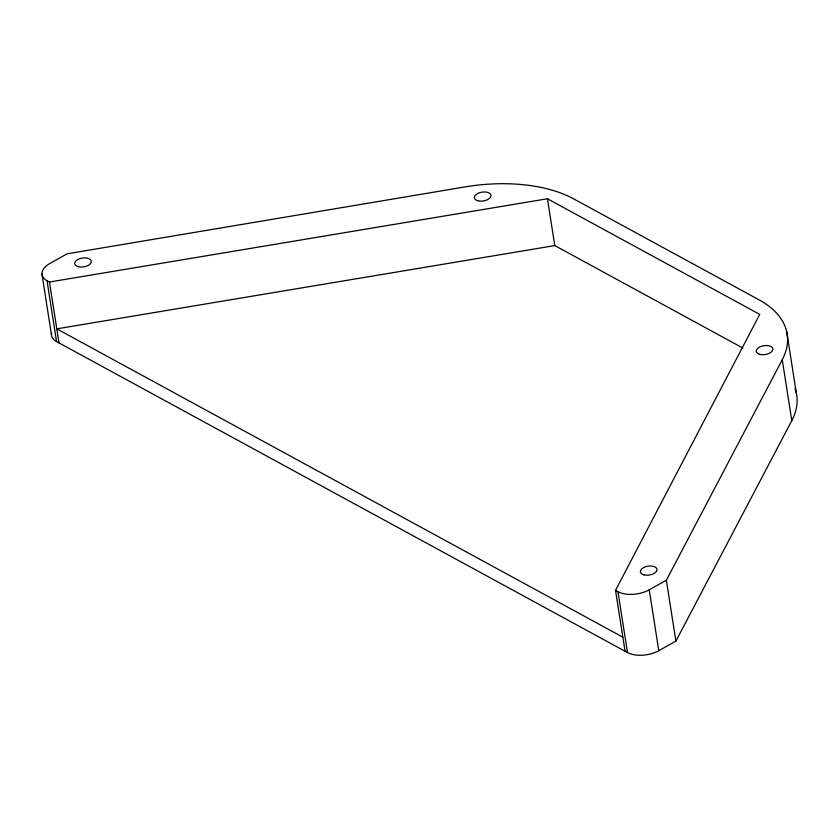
<?xml version="1.0" encoding="UTF-8"?>
<svg xmlns="http://www.w3.org/2000/svg" width="839" height="839" viewBox="0 0 839 839"><rect width="100%" height="100%" fill="white"/><g stroke="black" fill="none" stroke-linecap="round" stroke-linejoin="round"><path stroke-width="1.26" d="M625.065 651.242L615.522 590.362L759.715 314.384L547.447 198.759L49.459 282.019L47.026 280.687A22.412 11.945 -8.9 0 1 50.004 263.404L67.12 253.818L464.963 186.919A125.389 66.816 -8.9 0 1 573.75 198.906L759.106 299.869A125.389 66.816 -8.9 0 1 782.252 359.753L791.796 420.633L675.898 641.122L658.772 650.697A22.412 11.945 -8.9 0 1 627.488 652.564L56.559 341.578A22.412 11.945 -8.9 0 1 51.567 333.314M615.522 590.362L617.955 591.684A22.412 11.945 -8.9 0 0 649.239 589.817L666.355 580.231L782.252 359.753M742.955 348.091L554.778 245.586L56.79 328.846L622.863 637.189M786.751 331.908L796.284 392.788M666.355 580.231L675.898 641.122M649.239 589.817L658.772 650.697M617.955 591.684L627.488 652.564M547.447 198.759L554.778 245.586M49.459 282.019L58.992 342.899M47.026 280.687L56.559 341.578M41.95 274.017L51.483 334.897M795.068 388.551A125.389 66.816 -8.9 0 1 791.796 420.633M78.174 266.687A8.4 4.478 -8.9 0 0 91.294 261.978A8.4 4.478 -8.9 0 0 79.537 258.748A8.4 4.478 -8.9 0 0 78.174 266.687M643.838 574.82A8.4 4.478 -8.9 0 0 656.958 570.101A8.4 4.478 -8.9 0 0 645.201 566.881A8.4 4.478 -8.9 0 0 643.838 574.82M759.735 354.331A8.4 4.478 -8.9 0 0 772.866 349.622A8.4 4.478 -8.9 0 0 761.099 346.392A8.4 4.478 -8.9 0 0 759.735 354.331M477.831 200.773A8.4 4.478 -8.9 0 0 490.951 196.064A8.4 4.478 -8.9 0 0 479.195 192.834A8.4 4.478 -8.9 0 0 477.831 200.773"/></g></svg>
